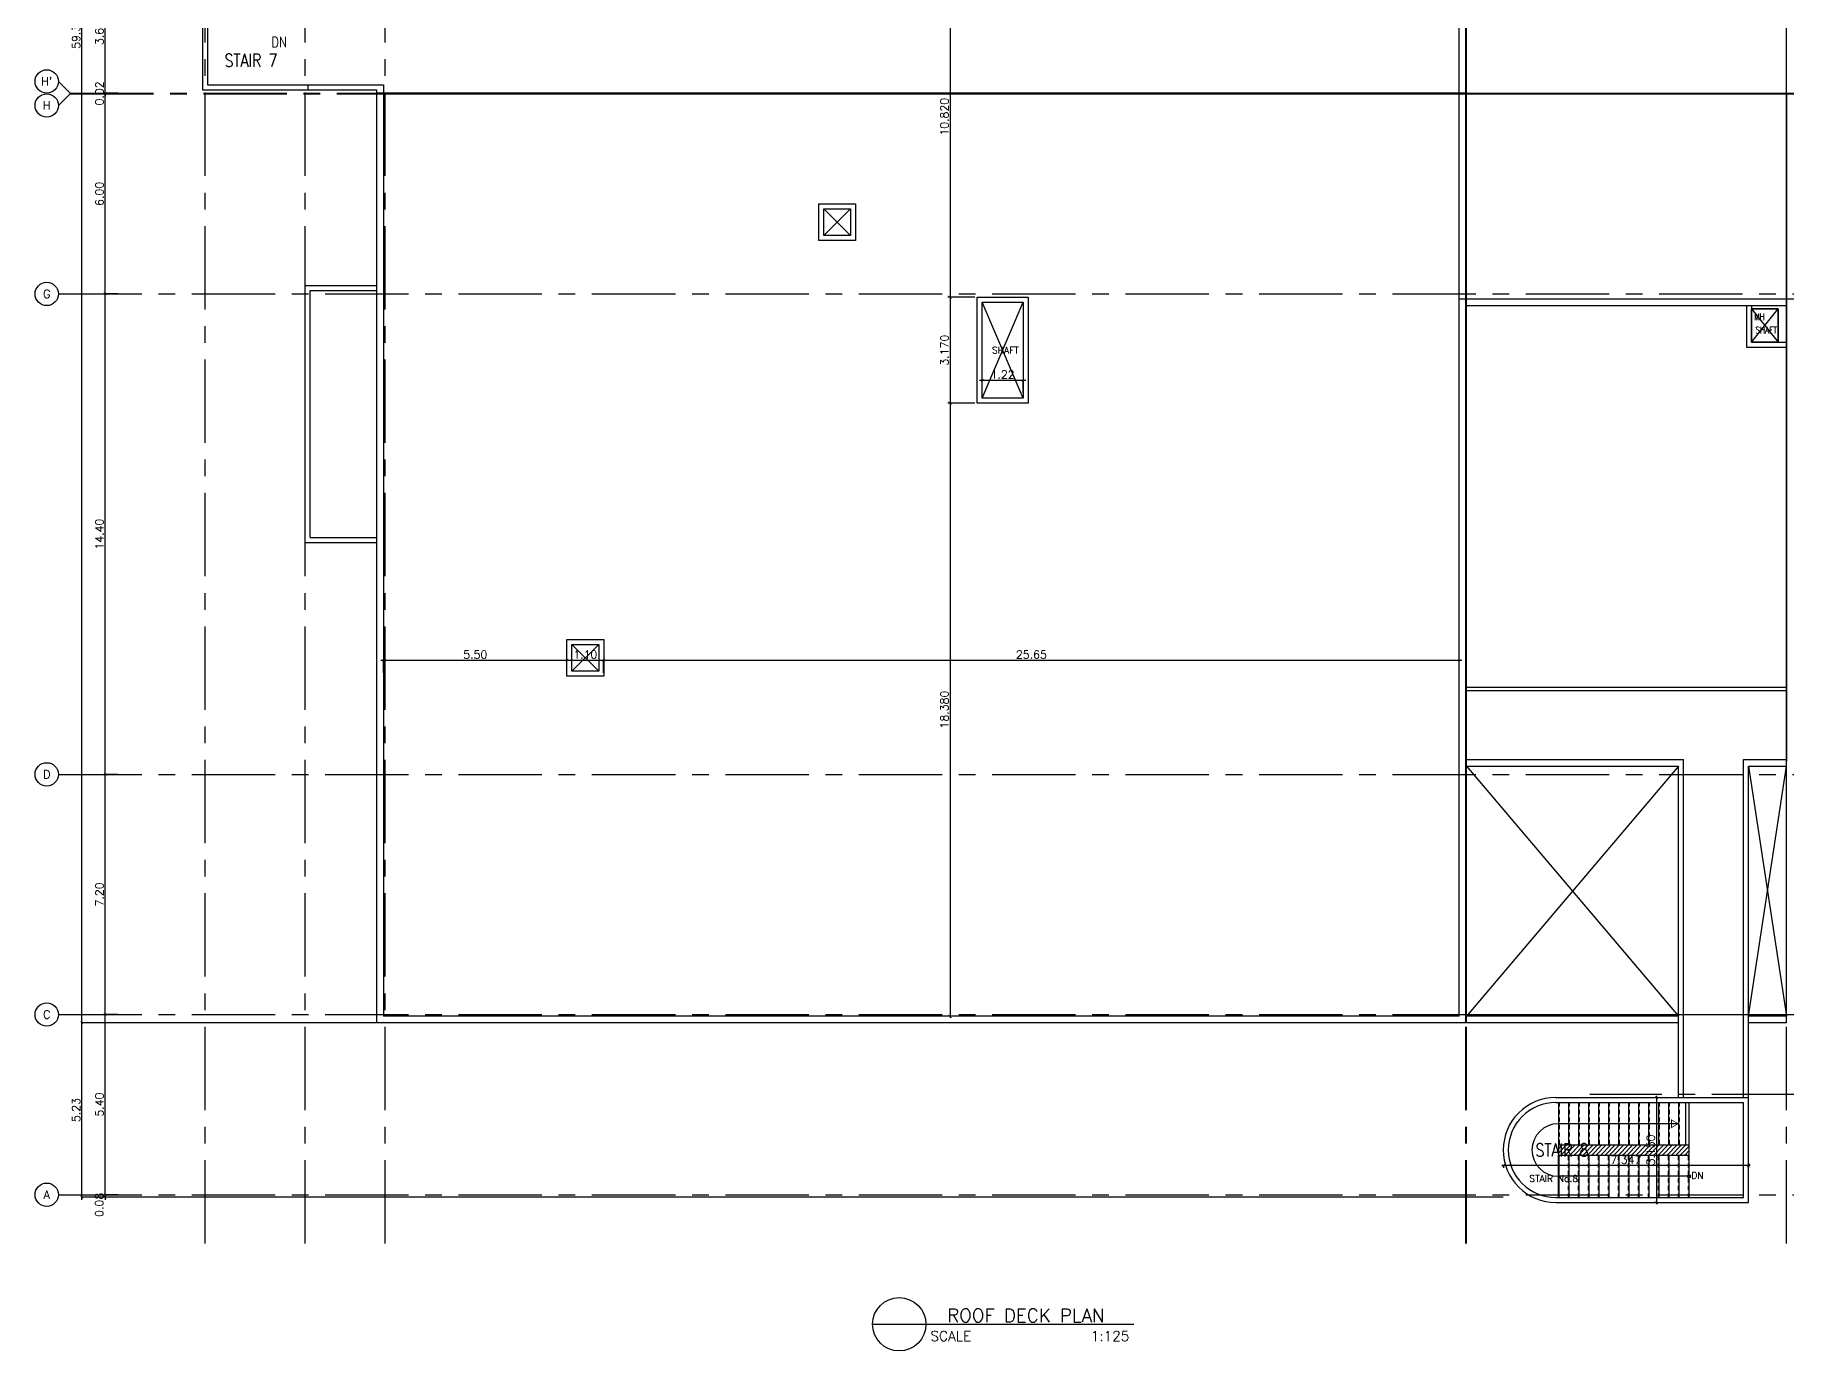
# Model space of a CAD drawing. Extents: x 88808 to 89103, y 39918 to 40001.
# Drawn here: x 88965.7 to 89018.2, y 39918.4 to 39957.8 of the extents above; entities that cross this region are included whole.
import ezdxf
from ezdxf.enums import TextEntityAlignment as Align

# ---------------------------------------------------------------- set-up
doc = ezdxf.new("R2010")
doc.units = 0
doc.header["$MEASUREMENT"] = 0
doc.header["$PDMODE"] = 34
doc.linetypes.add('CENTERX2', pattern=[4, 2.5, -0.5, 0.5, -0.5])
doc.linetypes.add('HIDDEN2', pattern=[0.1875, 0.125, -0.0625])
doc.layers.get('0').update_dxf_attribs({"linetype": 'CONTINUOUS'})
doc.layers.get('DEFPOINTS').update_dxf_attribs({"linetype": 'CONTINUOUS'})
for name, color, linetype in [('AX', 6, 'CONTINUOUS'), ('AX-CR', 2, 'CONTINUOUS'), ('AX-DIM', 4, 'CONTINUOUS'), ('AX-TXT', 2, 'CONTINUOUS'), ('AXES', 11, 'CENTERX2'), ('DOOR', 7, 'CONTINUOUS'), ('EJ', 9, 'CONTINUOUS'), ('ele', 7, 'CONTINUOUS'), ('Hatch', 11, 'CONTINUOUS'), ('PROJ-L', 3, 'CONTINUOUS'), ('RM-NAME', 5, 'CONTINUOUS'), ('ROOF', 2, 'CONTINUOUS'), ('SHAFT', 4, 'CONTINUOUS'), ('SHAFTS', 3, 'CONTINUOUS'), ('STR', 5, 'CONTINUOUS'), ('TEXT', 6, 'CONTINUOUS'), ('TITLETEXT', 7, 'CONTINUOUS'), ('TXT', 2, 'CONTINUOUS'), ('WALL', 2, 'CONTINUOUS')]:
    doc.layers.add(name, color=color, linetype=linetype)
doc.styles.add('ROMANS', font='ROMANS.shx')
doc.dimstyles.new('DIM-OUT', dxfattribs={"dimscale": 0, "dimtxt": 0.24, "dimasz": 0.08, "dimexe": 0.02, "dimexo": 0.02, "dimgap": 0.05, "dimtad": 1, "dimzin": 0, "dimdsep": 46, "dimtxsty": 'ROMANS', "dimblk1": 'ARCHTICK', "dimblk2": 'ARCHTICK', "dimsah": 1, "dimcen": 0.01, "dimdle": 0.08, "dimclrd": 4, "dimclre": 4, "dimclrt": 2, "dimadec": 0, "dimazin": 0, "dimtp": 2, "dimtm": 2, "dimtfac": 0.114286, "dimtix": 1, "dimtmove": 2, "dimatfit": 3, "dimldrblk": 'ARCHTICK', "dimfxl": 0, "dimtolj": 1, "dimtzin": 0, "dimarcsym": 0})
doc.dimstyles.new('STANDARD in', dxfattribs={"dimtxt": 0.24, "dimasz": 0.1, "dimexe": 0.07, "dimexo": 0.07, "dimgap": 0.05, "dimtad": 1, "dimdec": 3, "dimzin": 0, "dimdsep": 46, "dimtxsty": 'ROMANS', "dimblk": 'ARCHTICK', "dimcen": 0.05, "dimdle": 0.05, "dimclrd": 4, "dimclre": 4, "dimclrt": 2, "dimadec": 0, "dimazin": 0, "dimtfac": 1, "dimtdec": 3, "dimtmove": 2, "dimatfit": 3, "dimfxl": 0, "dimtolj": 1, "dimtzin": 0, "dimarcsym": 0})

# ---------------------------------------------------------------- blocks, each defined once
blk = doc.blocks.new('_ARCHTICK')
at = {"color": 0, "linetype": 'ByBlock', "const_width": 0.15}
blk.add_lwpolyline([(-0.5, -0.5), (0.5, 0.5)], dxfattribs=at)
blk = doc.blocks.new('*D301')
at = {"layer": 'DEFPOINTS', "color": 0, "linetype": 'Continuous'}
for p in [(89013.844, 39925.995), (89013.727, 39922.845), (89014.286, 39922.845)]:
    blk.add_point(p, dxfattribs=at)
at = {"layer": 'ele', "color": 4, "linetype": 'Continuous', "lineweight": -2}
for p, q in [((89013.914, 39925.995), (89014.356, 39925.995)), ((89014.286, 39926.045), (89014.286, 39922.795)), ((89013.797, 39922.845), (89014.356, 39922.845))]:
    blk.add_line(p, q, dxfattribs=at)
at = {"layer": 'ele', "color": 4, "linetype": 'Continuous', "lineweight": -2, "xscale": 0.1, "yscale": 0.1, "zscale": 0.1}
for p, rotation in [((89014.286, 39925.995), 90), ((89014.286, 39922.845), 270)]:
    blk.add_blockref('_ARCHTICK', p, dxfattribs=dict(at, rotation=rotation))
at = {"layer": 'ele', "color": 2, "linetype": 'Continuous', "insert": (89014.116, 39924.42), "char_height": 0.24, "attachment_point": 5, "rotation": 90, "style": 'ROMANS'}
blk.add_mtext('\\A1;3.150', dxfattribs=at)
blk = doc.blocks.new('*D302')
at = {"layer": 'DEFPOINTS', "color": 0, "linetype": 'Continuous'}
for p in [(89009.699, 39924.032), (89009.699, 39923.957), (89017.046, 39924.091)]:
    blk.add_point(p, dxfattribs=at)
at = {"layer": 'ele', "color": 4, "linetype": 'Continuous', "lineweight": -2}
for p, q in [((89017.096, 39923.957), (89009.649, 39923.957)), ((89009.699, 39923.962), (89009.699, 39923.887)), ((89017.046, 39924.021), (89017.046, 39923.887))]:
    blk.add_line(p, q, dxfattribs=at)
at = {"layer": 'ele', "color": 4, "linetype": 'Continuous', "lineweight": -2, "xscale": 0.1, "yscale": 0.1, "zscale": 0.1, "rotation": 180}
blk.add_blockref('_ARCHTICK', (89009.699, 39923.957), dxfattribs=at)
at = {"layer": 'ele', "color": 4, "linetype": 'Continuous', "lineweight": -2, "xscale": 0.1, "yscale": 0.1, "zscale": 0.1}
blk.add_blockref('_ARCHTICK', (89017.046, 39923.957), dxfattribs=at)
at = {"layer": 'ele', "color": 2, "linetype": 'Continuous', "insert": (89013.373, 39924.127), "char_height": 0.24, "attachment_point": 5, "style": 'ROMANS'}
blk.add_mtext('\\A1;7.347', dxfattribs=at)
blk = doc.blocks.new('*D329')
at = {"layer": 'AX-DIM', "color": 4, "lineweight": -2}
for p, q in [((88982.641, 39939.101), (89008.451, 39939.101)), ((88982.721, 39938.721), (88982.721, 39939.121)), ((89008.371, 39938.721), (89008.371, 39939.121))]:
    blk.add_line(p, q, dxfattribs=at)
at = {"layer": 'DEFPOINTS', "color": 0}
for p in [(89008.371, 39939.101), (88982.721, 39938.701), (89008.371, 39938.701)]:
    blk.add_point(p, dxfattribs=at)
at = {"layer": 'AX-DIM', "color": 4, "lineweight": -2, "xscale": 0.08, "yscale": 0.08, "zscale": 0.08, "rotation": 180}
blk.add_blockref('_ARCHTICK', (88982.721, 39939.101), dxfattribs=at)
at = {"layer": 'AX-DIM', "color": 4, "lineweight": -2, "xscale": 0.08, "yscale": 0.08, "zscale": 0.08}
blk.add_blockref('_ARCHTICK', (89008.371, 39939.101), dxfattribs=at)
at = {"layer": 'AX-DIM', "color": 2, "insert": (88995.546, 39939.271), "char_height": 0.24, "attachment_point": 5, "style": 'ROMANS'}
blk.add_mtext('\\A1;25.65', dxfattribs=at)
blk = doc.blocks.new('*D330')
at = {"layer": 'AX-DIM', "color": 4, "lineweight": -2}
for p, q in [((88981.541, 39939.101), (88982.801, 39939.101)), ((88981.621, 39938.721), (88981.621, 39939.121)), ((88982.721, 39938.721), (88982.721, 39939.121))]:
    blk.add_line(p, q, dxfattribs=at)
at = {"layer": 'DEFPOINTS', "color": 0}
for p in [(88982.721, 39939.101), (88981.621, 39938.701), (88982.721, 39938.701)]:
    blk.add_point(p, dxfattribs=at)
at = {"layer": 'AX-DIM', "color": 4, "lineweight": -2, "xscale": 0.08, "yscale": 0.08, "zscale": 0.08, "rotation": 180}
blk.add_blockref('_ARCHTICK', (88981.621, 39939.101), dxfattribs=at)
at = {"layer": 'AX-DIM', "color": 4, "lineweight": -2, "xscale": 0.08, "yscale": 0.08, "zscale": 0.08}
blk.add_blockref('_ARCHTICK', (88982.721, 39939.101), dxfattribs=at)
at = {"layer": 'AX-DIM', "color": 2, "insert": (88982.171, 39939.271), "char_height": 0.24, "attachment_point": 5, "style": 'ROMANS'}
blk.add_mtext('\\A1;1.10', dxfattribs=at)
blk = doc.blocks.new('*D331')
at = {"layer": 'AX-DIM', "color": 4, "lineweight": -2}
for p, q in [((88976.041, 39939.101), (88981.701, 39939.101)), ((88976.121, 39938.721), (88976.121, 39939.121)), ((88981.621, 39938.721), (88981.621, 39939.121))]:
    blk.add_line(p, q, dxfattribs=at)
at = {"layer": 'DEFPOINTS', "color": 0}
for p in [(88981.621, 39939.101), (88976.121, 39938.701), (88981.621, 39938.701)]:
    blk.add_point(p, dxfattribs=at)
at = {"layer": 'AX-DIM', "color": 4, "lineweight": -2, "xscale": 0.08, "yscale": 0.08, "zscale": 0.08, "rotation": 180}
blk.add_blockref('_ARCHTICK', (88976.121, 39939.101), dxfattribs=at)
at = {"layer": 'AX-DIM', "color": 4, "lineweight": -2, "xscale": 0.08, "yscale": 0.08, "zscale": 0.08}
blk.add_blockref('_ARCHTICK', (88981.621, 39939.101), dxfattribs=at)
at = {"layer": 'AX-DIM', "color": 2, "insert": (88978.871, 39939.271), "char_height": 0.24, "attachment_point": 5, "style": 'ROMANS'}
blk.add_mtext('\\A1;5.50', dxfattribs=at)
blk = doc.blocks.new('*D332')
at = {"layer": 'AX-DIM', "color": 4, "lineweight": -2}
for p, q in [((88993.992, 39947.494), (88995.376, 39947.494)), ((88994.072, 39947.114), (88994.072, 39947.514)), ((88995.296, 39947.114), (88995.296, 39947.514))]:
    blk.add_line(p, q, dxfattribs=at)
at = {"layer": 'DEFPOINTS', "color": 0}
for p in [(88995.296, 39947.494), (88994.072, 39947.094), (88995.296, 39947.094)]:
    blk.add_point(p, dxfattribs=at)
at = {"layer": 'AX-DIM', "color": 4, "lineweight": -2, "xscale": 0.08, "yscale": 0.08, "zscale": 0.08, "rotation": 180}
blk.add_blockref('_ARCHTICK', (88994.072, 39947.494), dxfattribs=at)
at = {"layer": 'AX-DIM', "color": 4, "lineweight": -2, "xscale": 0.08, "yscale": 0.08, "zscale": 0.08}
blk.add_blockref('_ARCHTICK', (88995.296, 39947.494), dxfattribs=at)
at = {"layer": 'AX-DIM', "color": 2, "insert": (88994.684, 39947.664), "char_height": 0.24, "attachment_point": 5, "style": 'ROMANS'}
blk.add_mtext('\\A1;1.22', dxfattribs=at)
blk = doc.blocks.new('*D335')
at = {"layer": 'AX-DIM', "color": 4, "linetype": 'Continuous', "lineweight": -2}
for p, q in [((88993.852, 39946.81), (88993.041, 39946.81)), ((88993.111, 39946.86), (88993.111, 39928.38)), ((88993.852, 39928.43), (88993.041, 39928.43))]:
    blk.add_line(p, q, dxfattribs=at)
at = {"layer": 'DEFPOINTS', "color": 0, "linetype": 'Continuous'}
for p in [(88993.922, 39946.81), (88993.111, 39928.43), (88993.922, 39928.43)]:
    blk.add_point(p, dxfattribs=at)
at = {"layer": 'AX-DIM', "color": 4, "linetype": 'Continuous', "lineweight": -2, "xscale": 0.1, "yscale": 0.1, "zscale": 0.1}
for p, rotation in [((88993.111, 39946.81), 90), ((88993.111, 39928.43), 270)]:
    blk.add_blockref('_ARCHTICK', p, dxfattribs=dict(at, rotation=rotation))
at = {"layer": 'AX-DIM', "color": 2, "linetype": 'Continuous', "insert": (88992.941, 39937.62), "char_height": 0.24, "attachment_point": 5, "rotation": 90, "style": 'ROMANS'}
blk.add_mtext('\\A1;18.380', dxfattribs=at)
blk = doc.blocks.new('*D336')
at = {"layer": 'AX-DIM', "color": 4, "linetype": 'Continuous', "lineweight": -2}
for p, q in [((88993.852, 39949.98), (88993.041, 39949.98)), ((88993.111, 39950.03), (88993.111, 39946.76)), ((88993.852, 39946.81), (88993.041, 39946.81))]:
    blk.add_line(p, q, dxfattribs=at)
at = {"layer": 'DEFPOINTS', "color": 0, "linetype": 'Continuous'}
for p in [(88993.922, 39949.98), (88993.111, 39946.81), (88993.922, 39946.81)]:
    blk.add_point(p, dxfattribs=at)
at = {"layer": 'AX-DIM', "color": 4, "linetype": 'Continuous', "lineweight": -2, "xscale": 0.1, "yscale": 0.1, "zscale": 0.1}
for p, rotation in [((88993.111, 39949.98), 90), ((88993.111, 39946.81), 270)]:
    blk.add_blockref('_ARCHTICK', p, dxfattribs=dict(at, rotation=rotation))
at = {"layer": 'AX-DIM', "color": 2, "linetype": 'Continuous', "insert": (88992.941, 39948.395), "char_height": 0.24, "attachment_point": 5, "rotation": 90, "style": 'ROMANS'}
blk.add_mtext('\\A1;3.170', dxfattribs=at)
blk = doc.blocks.new('*D337')
at = {"layer": 'AX-DIM', "color": 4, "linetype": 'Continuous', "lineweight": -2}
for p, q in [((88994.026, 39960.8), (88993.038, 39960.8)), ((88993.108, 39960.85), (88993.108, 39949.93)), ((88993.852, 39949.98), (88993.038, 39949.98))]:
    blk.add_line(p, q, dxfattribs=at)
at = {"layer": 'DEFPOINTS', "color": 0, "linetype": 'Continuous'}
for p in [(88994.096, 39960.8), (88993.108, 39949.98), (88993.922, 39949.98)]:
    blk.add_point(p, dxfattribs=at)
at = {"layer": 'AX-DIM', "color": 4, "linetype": 'Continuous', "lineweight": -2, "xscale": 0.1, "yscale": 0.1, "zscale": 0.1}
for p, rotation in [((88993.108, 39960.8), 90), ((88993.108, 39949.98), 270)]:
    blk.add_blockref('_ARCHTICK', p, dxfattribs=dict(at, rotation=rotation))
at = {"layer": 'AX-DIM', "color": 2, "linetype": 'Continuous', "insert": (88992.938, 39955.39), "char_height": 0.24, "attachment_point": 5, "rotation": 90, "style": 'ROMANS'}
blk.add_mtext('\\A1;10.820', dxfattribs=at)
blk = doc.blocks.new('*D370')
at = {"layer": 'AX-DIM', "color": 4, "lineweight": -2}
for p, q in [((88968.151, 39956.1), (88967.751, 39956.1)), ((88968.151, 39956.08), (88967.751, 39956.08)), ((88967.771, 39956.1), (88967.771, 39956.18)), ((88967.771, 39956.08), (88967.771, 39956.1)), ((88967.771, 39956.08), (88967.771, 39956))]:
    blk.add_line(p, q, dxfattribs=at)
at = {"layer": 'DEFPOINTS', "color": 0}
for p in [(88967.771, 39956.1), (88968.171, 39956.1), (88968.171, 39956.08)]:
    blk.add_point(p, dxfattribs=at)
at = {"layer": 'AX-DIM', "color": 4, "lineweight": -2, "xscale": 0.08, "yscale": 0.08, "zscale": 0.08}
for p, rotation in [((88967.771, 39956.1), 270), ((88967.771, 39956.08), 90)]:
    blk.add_blockref('_ARCHTICK', p, dxfattribs=dict(at, rotation=rotation))
at = {"layer": 'AX-DIM', "color": 2, "insert": (88967.601, 39956.09), "char_height": 0.24, "attachment_point": 5, "rotation": 90, "style": 'ROMANS'}
blk.add_mtext('\\A1;0.02', dxfattribs=at)
blk = doc.blocks.new('*D371')
at = {"layer": 'AX-DIM', "color": 4, "lineweight": -2}
for p, q in [((88968.151, 39956.08), (88967.751, 39956.08)), ((88967.771, 39950), (88967.771, 39956.16)), ((88968.151, 39950.08), (88967.751, 39950.08))]:
    blk.add_line(p, q, dxfattribs=at)
at = {"layer": 'DEFPOINTS', "color": 0}
for p in [(88967.771, 39956.08), (88968.171, 39956.08), (88968.171, 39950.08)]:
    blk.add_point(p, dxfattribs=at)
at = {"layer": 'AX-DIM', "color": 4, "lineweight": -2, "xscale": 0.08, "yscale": 0.08, "zscale": 0.08}
for p, rotation in [((88967.771, 39956.08), 90), ((88967.771, 39950.08), 270)]:
    blk.add_blockref('_ARCHTICK', p, dxfattribs=dict(at, rotation=rotation))
at = {"layer": 'AX-DIM', "color": 2, "insert": (88967.601, 39953.08), "char_height": 0.24, "attachment_point": 5, "rotation": 90, "style": 'ROMANS'}
blk.add_mtext('\\A1;6.00', dxfattribs=at)
blk = doc.blocks.new('*D372')
at = {"layer": 'AX-DIM', "color": 4, "lineweight": -2}
for p, q in [((88967.771, 39935.6), (88967.771, 39950.16)), ((88968.151, 39950.08), (88967.751, 39950.08)), ((88968.151, 39935.68), (88967.751, 39935.68))]:
    blk.add_line(p, q, dxfattribs=at)
at = {"layer": 'DEFPOINTS', "color": 0}
for p in [(88967.771, 39950.08), (88968.171, 39950.08), (88968.171, 39935.68)]:
    blk.add_point(p, dxfattribs=at)
at = {"layer": 'AX-DIM', "color": 4, "lineweight": -2, "xscale": 0.08, "yscale": 0.08, "zscale": 0.08}
for p, rotation in [((88967.771, 39950.08), 90), ((88967.771, 39935.68), 270)]:
    blk.add_blockref('_ARCHTICK', p, dxfattribs=dict(at, rotation=rotation))
at = {"layer": 'AX-DIM', "color": 2, "insert": (88967.601, 39942.88), "char_height": 0.24, "attachment_point": 5, "rotation": 90, "style": 'ROMANS'}
blk.add_mtext('\\A1;14.40', dxfattribs=at)
blk = doc.blocks.new('AXL')
at = {"layer": 'AX-CR'}
blk.add_circle((-350, 0), 350, dxfattribs=at)
at = {"layer": 'AX-TXT', "style": 'ROMANS'}
blk.add_attdef('AX', text='', height=250, dxfattribs=at).set_placement((-350, 0), align=Align.MIDDLE)
blk = doc.blocks.new('*D373')
at = {"layer": 'AX-DIM', "color": 4, "lineweight": -2}
for p, q in [((88968.151, 39923.08), (88967.751, 39923.08)), ((88968.151, 39923.005), (88967.751, 39923.005)), ((88967.771, 39923.08), (88967.771, 39923.16)), ((88967.771, 39923.005), (88967.771, 39923.08)), ((88967.771, 39923.005), (88967.771, 39922.925))]:
    blk.add_line(p, q, dxfattribs=at)
at = {"layer": 'DEFPOINTS', "color": 0}
for p in [(88967.771, 39923.08), (88968.171, 39923.08), (88968.171, 39923.005)]:
    blk.add_point(p, dxfattribs=at)
at = {"layer": 'AX-DIM', "color": 4, "lineweight": -2, "xscale": 0.08, "yscale": 0.08, "zscale": 0.08}
for p, rotation in [((88967.771, 39923.08), 270), ((88967.771, 39923.005), 90)]:
    blk.add_blockref('_ARCHTICK', p, dxfattribs=dict(at, rotation=rotation))
at = {"layer": 'AX-DIM', "color": 2, "insert": (88967.596, 39922.776), "char_height": 0.24, "attachment_point": 5, "rotation": 90, "style": 'ROMANS'}
blk.add_mtext('\\A1;0.08', dxfattribs=at)
blk = doc.blocks.new('*D374')
at = {"layer": 'AX-DIM', "color": 4, "lineweight": -2}
for p, q in [((88968.151, 39928.48), (88967.751, 39928.48)), ((88967.771, 39923), (88967.771, 39928.56)), ((88968.151, 39923.08), (88967.751, 39923.08))]:
    blk.add_line(p, q, dxfattribs=at)
at = {"layer": 'DEFPOINTS', "color": 0}
for p in [(88967.771, 39928.48), (88968.171, 39928.48), (88968.171, 39923.08)]:
    blk.add_point(p, dxfattribs=at)
at = {"layer": 'AX-DIM', "color": 4, "lineweight": -2, "xscale": 0.08, "yscale": 0.08, "zscale": 0.08}
for p, rotation in [((88967.771, 39928.48), 90), ((88967.771, 39923.08), 270)]:
    blk.add_blockref('_ARCHTICK', p, dxfattribs=dict(at, rotation=rotation))
at = {"layer": 'AX-DIM', "color": 2, "insert": (88967.601, 39925.78), "char_height": 0.24, "attachment_point": 5, "rotation": 90, "style": 'ROMANS'}
blk.add_mtext('\\A1;5.40', dxfattribs=at)
blk = doc.blocks.new('*D375')
at = {"layer": 'AX-DIM', "color": 4, "lineweight": -2}
for p, q in [((88968.151, 39935.68), (88967.751, 39935.68)), ((88967.771, 39928.4), (88967.771, 39935.76)), ((88968.151, 39928.48), (88967.751, 39928.48))]:
    blk.add_line(p, q, dxfattribs=at)
at = {"layer": 'DEFPOINTS', "color": 0}
for p in [(88967.771, 39935.68), (88968.171, 39935.68), (88968.171, 39928.48)]:
    blk.add_point(p, dxfattribs=at)
at = {"layer": 'AX-DIM', "color": 4, "lineweight": -2, "xscale": 0.08, "yscale": 0.08, "zscale": 0.08}
for p, rotation in [((88967.771, 39935.68), 90), ((88967.771, 39928.48), 270)]:
    blk.add_blockref('_ARCHTICK', p, dxfattribs=dict(at, rotation=rotation))
at = {"layer": 'AX-DIM', "color": 2, "insert": (88967.601, 39932.08), "char_height": 0.24, "attachment_point": 5, "rotation": 90, "style": 'ROMANS'}
blk.add_mtext('\\A1;7.20', dxfattribs=at)
blk = doc.blocks.new('*D376')
at = {"layer": 'AX-DIM', "color": 4, "lineweight": -2}
for p, q in [((88967.751, 39928.23), (88967.051, 39928.23)), ((88967.071, 39922.925), (88967.071, 39928.31)), ((89009.696, 39923.005), (88967.051, 39923.005))]:
    blk.add_line(p, q, dxfattribs=at)
at = {"layer": 'DEFPOINTS', "color": 0}
for p in [(88967.071, 39928.23), (88967.771, 39928.23), (89009.716, 39923.005)]:
    blk.add_point(p, dxfattribs=at)
at = {"layer": 'AX-DIM', "color": 4, "lineweight": -2, "xscale": 0.08, "yscale": 0.08, "zscale": 0.08}
for p, rotation in [((88967.071, 39928.23), 90), ((88967.071, 39923.005), 270)]:
    blk.add_blockref('_ARCHTICK', p, dxfattribs=dict(at, rotation=rotation))
at = {"layer": 'AX-DIM', "color": 2, "insert": (88966.901, 39925.617), "char_height": 0.24, "attachment_point": 5, "rotation": 90, "style": 'ROMANS'}
blk.add_mtext('\\A1;5.23', dxfattribs=at)
blk = doc.blocks.new('*D377')
at = {"layer": 'AX-DIM', "color": 4, "lineweight": -2}
for p, q in [((88975.901, 39987.55), (88967.051, 39987.55)), ((88967.071, 39928.15), (88967.071, 39987.63)), ((88975.901, 39928.23), (88967.051, 39928.23))]:
    blk.add_line(p, q, dxfattribs=at)
at = {"layer": 'DEFPOINTS', "color": 0}
for p in [(88967.071, 39987.55), (88975.921, 39987.55), (88975.921, 39928.23)]:
    blk.add_point(p, dxfattribs=at)
at = {"layer": 'AX-DIM', "color": 4, "lineweight": -2, "xscale": 0.08, "yscale": 0.08, "zscale": 0.08}
for p, rotation in [((88967.071, 39987.55), 90), ((88967.071, 39928.23), 270)]:
    blk.add_blockref('_ARCHTICK', p, dxfattribs=dict(at, rotation=rotation))
at = {"layer": 'AX-DIM', "color": 2, "insert": (88966.901, 39957.89), "char_height": 0.24, "attachment_point": 5, "rotation": 90, "style": 'ROMANS'}
blk.add_mtext('\\A1;59.32', dxfattribs=at)
blk = doc.blocks.new('*D378')
at = {"layer": 'AX-DIM', "color": 4, "lineweight": -2}
for p, q in [((88968.151, 39959.7), (88967.751, 39959.7)), ((88967.771, 39956.02), (88967.771, 39959.78)), ((88968.151, 39956.1), (88967.751, 39956.1))]:
    blk.add_line(p, q, dxfattribs=at)
at = {"layer": 'DEFPOINTS', "color": 0}
for p in [(88967.771, 39959.7), (88968.171, 39959.7), (88968.171, 39956.1)]:
    blk.add_point(p, dxfattribs=at)
at = {"layer": 'AX-DIM', "color": 4, "lineweight": -2, "xscale": 0.08, "yscale": 0.08, "zscale": 0.08}
for p, rotation in [((88967.771, 39959.7), 90), ((88967.771, 39956.1), 270)]:
    blk.add_blockref('_ARCHTICK', p, dxfattribs=dict(at, rotation=rotation))
at = {"layer": 'AX-DIM', "color": 2, "insert": (88967.601, 39957.9), "char_height": 0.24, "attachment_point": 5, "rotation": 90, "style": 'ROMANS'}
blk.add_mtext('\\A1;3.60', dxfattribs=at)

msp = doc.modelspace()

# ---------------------------------------------------------------- hatches: boundary and pattern name
at = {"layer": 'Hatch', "linetype": 'Continuous'}
h = msp.add_hatch(dxfattribs=at)
h.set_pattern_fill('ANSI31', color=256, scale=0.75, style=0)
h.set_pattern_definition([(45, (157.44106, 5e-06), (-0.06629126074, 0.06629126074), [])])
h.paths.add_polyline_path([(89013.3913, 39924.5696), (89011.3461, 39924.5696), (89011.3461, 39924.2696), (89013.3913, 39924.2696)])
h.paths.add_polyline_path([(89015.2661, 39924.5696), (89013.3913, 39924.5696), (89013.3913, 39924.2696), (89015.2661, 39924.2696)])
h.paths.add_polyline_path([(89013.9864, 39924.1581), (89013.9864, 39924.681), (89014.2864, 39924.681), (89014.2864, 39924.1581)], flags=9)

# ---------------------------------------------------------------- linework, layer by layer
at = {"layer": 'AXES'}
for p, q in [((88970.7713, 39921.6153), (88970.7713, 40000.4279)), ((88973.7713, 39921.6153), (88973.7713, 40000.4279)), ((88976.1713, 39921.6153), (88976.1713, 40000.4279)), ((89008.5713, 39921.6153), (89008.5713, 40000.0779)), ((89008.5913, 39921.6153), (89008.5913, 40000.0779)), ((89018.1913, 39921.6153), (89018.1913, 40000.0779)), ((88966.7213, 39956.0996), (88966.3713, 39956.4496)), ((88966.7213, 39956.0796), (88966.3713, 39955.7296)), ((88966.7213, 39956.0996), (89034.4113, 39956.0996)), ((88966.7213, 39956.0796), (89034.4113, 39956.0796)), ((88966.3713, 39950.0796), (89034.4113, 39950.0796)), ((88966.3713, 39935.6796), (89034.4113, 39935.6796)), ((88966.3713, 39928.4796), (89034.4113, 39928.4796)), ((89008.4113, 39928.4796), (89076.4513, 39928.4796)), ((89102.4513, 39926.0796), (89012.2886, 39926.0796)), ((88966.3713, 39923.0796), (89034.4113, 39923.0796))]:
    msp.add_line(p, q, dxfattribs=at)
at = {"layer": 'DOOR', "color": 0, "linetype": 'Continuous'}
for p, q in [((89008.3713, 39949.9296), (89018.4113, 39949.9296)), ((89008.5913, 39949.7296), (89018.1913, 39949.7296))]:
    msp.add_line(p, q, dxfattribs=at)
at = {"layer": 'EJ'}
for p, q in [((89008.5713, 39928.2296), (89008.5713, 39987.5496)), ((89008.5913, 39928.2296), (89008.5913, 39987.5496)), ((89018.1913, 39928.2296), (89018.1913, 39987.5496)), ((88975.9213, 39956.0996), (89092.7771, 39956.0996)), ((88975.9213, 39956.0796), (89092.7771, 39956.0796)), ((89018.1913, 39936.0796), (89018.1913, 39938.1796))]:
    msp.add_line(p, q, dxfattribs=at)
at = {"layer": 'EJ', "color": 8}
msp.add_line((89018.1913, 39956.0796), (89018.1913, 39949.9296), dxfattribs=at)
at = {"layer": 'PROJ-L'}
for p, q in [((88973.7713, 39950.3296), (88975.9213, 39950.3296)), ((88973.7713, 39942.6308), (88973.7713, 39950.3296)), ((88973.9213, 39950.1796), (88975.9213, 39950.1796)), ((88973.9213, 39942.7808), (88973.9213, 39950.1796)), ((88973.9213, 39942.7808), (88975.9213, 39942.7808)), ((88973.7713, 39942.6308), (88975.9213, 39942.6308))]:
    msp.add_line(p, q, dxfattribs=at)
at = {"layer": 'ROOF'}
for p, q in [((89008.5713, 39987.5496), (89008.5713, 39928.2296)), ((89008.3713, 39928.4296), (89008.3713, 39987.3496)), ((88973.8463, 39956.3496), (88976.1213, 39956.3496)), ((88973.8463, 39956.1996), (88975.9213, 39956.1996)), ((89008.5713, 39956.0996), (88975.9213, 39956.0996)), ((89008.5713, 39956.0796), (88975.9213, 39956.0796)), ((89018.1913, 39949.9296), (89018.1913, 39936.0796)), ((89018.1913, 39938.2796), (89008.5913, 39938.2796)), ((89018.1913, 39938.1796), (89008.5913, 39938.1796)), ((89008.5913, 39936.1296), (89015.0963, 39936.1296)), ((89015.0963, 39925.9946), (89015.0963, 39936.1296)), ((89016.8963, 39936.1296), (89018.1913, 39936.1296)), ((89016.8963, 39925.9946), (89016.8963, 39936.1296)), ((89018.1913, 39928.4296), (89018.1913, 39936.1296)), ((89008.5913, 39935.9296), (89014.9463, 39935.9296)), ((89014.9463, 39925.9946), (89014.9463, 39935.9296)), ((89017.0463, 39935.9296), (89018.1913, 39935.9296)), ((89017.0463, 39925.9946), (89017.0463, 39935.9296)), ((89015.1661, 39924.5696), (89015.1661, 39925.8446)), ((89015.2661, 39924.2696), (89015.2661, 39925.8446)), ((89011.3461, 39924.5696), (89011.3461, 39924.2696)), ((89011.3461, 39924.5696), (89015.2661, 39924.5696)), ((89011.3461, 39924.2696), (89015.2661, 39924.2696))]:
    msp.add_line(p, q, dxfattribs=at)
at = {"layer": 'ROOF', "color": 0, "linetype": 'Continuous'}
for p, q in [((88975.9213, 39928.2296), (88975.9213, 39956.1996)), ((88976.1213, 39956.3496), (88976.1213, 39950.3296)), ((88976.1213, 39950.3296), (88976.1213, 39928.4296)), ((89008.5713, 39928.2296), (88975.9213, 39928.2296)), ((89008.3713, 39928.4296), (88976.1213, 39928.4296)), ((89014.9463, 39928.4296), (89008.5913, 39928.4296)), ((89014.9463, 39928.2296), (89008.5913, 39928.2296)), ((89018.1913, 39928.4296), (89017.0463, 39928.4296)), ((89018.1913, 39928.2296), (89017.0463, 39928.2296)), ((89011.2708, 39925.9946), (89017.0463, 39925.9946)), ((89017.0463, 39922.8446), (89017.0463, 39925.9946)), ((89011.2708, 39925.8446), (89016.8963, 39925.8446)), ((89016.8963, 39922.9946), (89016.8963, 39925.8446)), ((89011.2708, 39922.9946), (89016.8963, 39922.9946)), ((89011.2708, 39922.8446), (89017.0463, 39922.8446))]:
    msp.add_line(p, q, dxfattribs=at)
for radius, start, end in [(1.575, 90, 180), (1.425, 89.99998, 180), (1.575, 180, 270.00003), (1.425, 180, 270.00003)]:
    msp.add_arc((89011.2708, 39924.4196), radius, start, end, dxfattribs=at)
at = {"layer": 'SHAFT', "linetype": 'ByBlock'}
for p, q in [((89017.1413, 39949.6296), (89017.9413, 39948.6296)), ((89017.1413, 39948.6296), (89017.9413, 39949.6296))]:
    msp.add_line(p, q, dxfattribs=at)
at = {"layer": 'SHAFT', "linetype": 'Continuous'}
for p, q in [((89014.9463, 39935.9296), (89008.5913, 39928.4296)), ((89008.5913, 39935.9296), (89014.9463, 39928.4296)), ((89017.0463, 39928.4296), (89018.1913, 39935.9296)), ((89017.0463, 39935.9296), (89018.1913, 39928.4296))]:
    msp.add_line(p, q, dxfattribs=at)
at = {"layer": 'SHAFT', "color": 7, "linetype": 'Continuous'}
for points in [[(89016.9913, 39949.7296), (89016.9913, 39948.4796), (89018.1913, 39948.4796)], [(89017.1413, 39949.7296), (89017.1413, 39948.6296), (89018.1913, 39948.6296)]]:
    msp.add_lwpolyline(points, dxfattribs=at)
at = {"layer": 'SHAFT', "linetype": 'ByBlock'}
msp.add_lwpolyline([(89017.1413, 39949.6296), (89017.9413, 39949.6296), (89017.9413, 39948.6296), (89017.1413, 39948.6296)], close=True, dxfattribs=at)
msp.add_lwpolyline([(89017.1413, 39949.6296), (89017.9413, 39949.6296), (89017.9413, 39948.6296), (89017.1413, 39948.6296)], close=True, dxfattribs=at)
at = {"layer": 'SHAFT', "linetype": 'ByBlock', "ltscale": 0.3}
msp.add_lwpolyline([(89017.1413, 39948.6296), (89017.9413, 39948.6296), (89017.9413, 39949.6296), (89017.1413, 39949.6296)], close=True, dxfattribs=at)
at = {"layer": 'SHAFTS', "color": 97, "linetype": 'Continuous'}
for p, q in [((88989.3213, 39952.6296), (88990.1213, 39951.8296)), ((88990.1213, 39952.6296), (88989.3213, 39951.8296)), ((88995.2963, 39946.9596), (88994.0713, 39949.8296)), ((88994.0713, 39946.9596), (88995.2963, 39949.8296)), ((88981.7713, 39939.5696), (88982.5713, 39938.7696)), ((88982.5713, 39939.5696), (88981.7713, 39938.7696))]:
    msp.add_line(p, q, dxfattribs=at)
at = {"layer": 'SHAFTS', "color": 7}
for p, q in [((88993.9223, 39946.8096), (88993.9223, 39949.9796)), ((88993.9223, 39949.9796), (88995.4463, 39949.9796)), ((88994.0723, 39946.9596), (88994.0723, 39949.8296)), ((88994.0723, 39949.8296), (88995.2963, 39949.8296)), ((88995.2963, 39949.8296), (88995.2963, 39946.9596)), ((88995.4463, 39949.9796), (88995.4463, 39946.8096)), ((88995.4463, 39946.8096), (88993.9223, 39946.8096)), ((88995.2963, 39946.9596), (88994.0723, 39946.9596))]:
    msp.add_line(p, q, dxfattribs=at)
at = {"layer": 'SHAFTS', "linetype": 'Continuous'}
for p, q in [((88995.2963, 39946.9596), (88994.0713, 39949.8296)), ((88994.0713, 39946.9596), (88995.2963, 39949.8296))]:
    msp.add_line(p, q, dxfattribs=at)
at = {"layer": 'SHAFTS', "color": 7}
for points in [[(88989.1713, 39952.7796), (88990.2713, 39952.7796), (88990.2713, 39951.6796), (88989.1713, 39951.6796)], [(88989.3213, 39952.6296), (88990.1213, 39952.6296), (88990.1213, 39951.8296), (88989.3213, 39951.8296)], [(88981.6213, 39939.7196), (88982.7213, 39939.7196), (88982.7213, 39938.6196), (88981.6213, 39938.6196)], [(88981.7713, 39939.5696), (88982.5713, 39939.5696), (88982.5713, 39938.7696), (88981.7713, 39938.7696)]]:
    msp.add_lwpolyline(points, close=True, dxfattribs=at)
at = {"layer": 'STR'}
for p, q in [((89011.3461, 39925.8446), (89011.3461, 39924.5696)), ((89011.6461, 39925.8446), (89011.6461, 39924.5696)), ((89011.9461, 39925.8446), (89011.9461, 39924.5696)), ((89012.2461, 39925.8446), (89012.2461, 39924.5696)), ((89012.5461, 39925.8446), (89012.5461, 39924.5696)), ((89012.8461, 39925.8446), (89012.8461, 39924.5696)), ((89013.1461, 39925.8446), (89013.1461, 39924.5696)), ((89013.4461, 39925.8446), (89013.4461, 39924.5696)), ((89013.7461, 39925.8446), (89013.7461, 39924.5696)), ((89014.0461, 39925.8446), (89014.0461, 39924.5696)), ((89014.3461, 39925.8446), (89014.3461, 39924.5696)), ((89014.6461, 39925.8446), (89014.6461, 39924.5696)), ((89014.9461, 39925.8446), (89014.9461, 39924.5696)), ((89014.9661, 39925.2071), (89011.3437, 39925.2071)), ((89011.3461, 39922.9946), (89011.3461, 39924.2696)), ((89011.3661, 39922.9946), (89011.3661, 39924.2696)), ((89011.6661, 39922.9946), (89011.6661, 39924.2696)), ((89011.9661, 39922.9946), (89011.9661, 39924.2696)), ((89012.2661, 39922.9946), (89012.2661, 39924.2696)), ((89012.5661, 39922.9946), (89012.5661, 39924.2696)), ((89012.8661, 39922.9946), (89012.8661, 39924.2696)), ((89013.1661, 39922.9946), (89013.1661, 39924.2696)), ((89013.4661, 39922.9946), (89013.4661, 39924.2696)), ((89013.7661, 39922.9946), (89013.7661, 39924.2696)), ((89014.0661, 39922.9946), (89014.0661, 39924.2696)), ((89014.3661, 39922.9946), (89014.3661, 39924.2696)), ((89014.6661, 39922.9946), (89014.6661, 39924.2696)), ((89014.9661, 39922.9946), (89014.9661, 39924.2696)), ((89015.2661, 39922.9946), (89015.2661, 39924.2696)), ((89015.3133, 39923.6321), (89011.3437, 39923.6321))]:
    msp.add_line(p, q, dxfattribs=at)
at = {"layer": 'STR', "linetype": 'HIDDEN2'}
for p, q in [((89011.3661, 39925.8446), (89011.3661, 39924.5696)), ((89011.6661, 39925.8446), (89011.6661, 39924.5696)), ((89011.9661, 39925.8446), (89011.9661, 39924.5696)), ((89012.2661, 39925.8446), (89012.2661, 39924.5696)), ((89012.5661, 39925.8446), (89012.5661, 39924.5696)), ((89012.8661, 39925.8446), (89012.8661, 39924.5696)), ((89013.1661, 39925.8446), (89013.1661, 39924.5696)), ((89013.4661, 39925.8446), (89013.4661, 39924.5696)), ((89013.7661, 39925.8446), (89013.7661, 39924.5696)), ((89014.0661, 39925.8446), (89014.0661, 39924.5696)), ((89014.3661, 39925.8446), (89014.3661, 39924.5696)), ((89014.6661, 39925.8446), (89014.6661, 39924.5696)), ((89014.9661, 39925.8446), (89014.9661, 39924.5696)), ((89011.3461, 39922.9946), (89011.3461, 39924.2696)), ((89011.3661, 39922.9946), (89011.3661, 39924.2696)), ((89011.6461, 39922.9946), (89011.6461, 39924.2696)), ((89011.9461, 39922.9946), (89011.9461, 39924.2696)), ((89012.2461, 39922.9946), (89012.2461, 39924.2696)), ((89012.5461, 39922.9946), (89012.5461, 39924.2696)), ((89012.8461, 39922.9946), (89012.8461, 39924.2696)), ((89013.1461, 39922.9946), (89013.1461, 39924.2696)), ((89013.4461, 39922.9946), (89013.4461, 39924.2696)), ((89013.7461, 39922.9946), (89013.7461, 39924.2696)), ((89014.0461, 39922.9946), (89014.0461, 39924.2696)), ((89014.3461, 39922.9946), (89014.3461, 39924.2696)), ((89014.6461, 39922.9946), (89014.6461, 39924.2696)), ((89014.9461, 39922.9946), (89014.9461, 39924.2696)), ((89015.2461, 39922.9946), (89015.2461, 39924.2696))]:
    msp.add_line(p, q, dxfattribs=at)
at = {"layer": 'STR', "const_width": 0.0215}
msp.add_lwpolyline([(89014.7394, 39925.0916), (89014.7394, 39925.3225), (89014.9394, 39925.2071)], close=True, dxfattribs=at)
at = {"layer": 'STR'}
msp.add_circle((89015.2661, 39923.6321), 0.0472, dxfattribs=at)
msp.add_arc((89011.3437, 39924.4196), 0.7875, 90, 270, dxfattribs=at)
at = {"layer": 'TEXT'}
msp.add_line((88990.7828, 39919.196), (88998.6185, 39919.196), dxfattribs=at)
msp.add_circle((88991.5828, 39919.196), 0.8, dxfattribs=at)
at = {"layer": 'WALL'}
for p, q in [((88970.6963, 39961.9751), (88970.6963, 39956.1996)), ((88970.8463, 39961.9751), (88970.8463, 39956.3496)), ((88970.6963, 39956.1996), (88973.8463, 39956.1996)), ((88970.8463, 39956.3496), (88973.8463, 39956.3496)), ((88973.8463, 39956.3496), (88973.8463, 39956.1996))]:
    msp.add_line(p, q, dxfattribs=at)

# ---------------------------------------------------------------- block references
at = {"layer": 'AX', "xscale": 0.001000000003841706, "yscale": 0.000999999996565748, "zscale": 0.001}
for p, values in [((88966.3713, 39956.4496), {'AX': "H'"}), ((88966.3713, 39955.7296), {'AX': 'H'}), ((88966.3713, 39950.0796), {'AX': 'G'}), ((88966.3713, 39935.6796), {'AX': 'D'}), ((88966.3713, 39928.4796), {'AX': 'C'}), ((88966.3713, 39923.0796), {'AX': 'A'})]:
    msp.add_blockref('AXL', p, dxfattribs=at).add_auto_attribs(values)

# ---------------------------------------------------------------- texts
at = {"layer": 'RM-NAME', "style": 'ROMANS'}
for s, p in [('STAIR No.8', (89011.2061, 39923.563)), ('DN', (89015.5204, 39923.6596))]:
    msp.add_text(s, height=0.2, dxfattribs=at).set_placement(p, align=Align.MIDDLE)
at = {"layer": 'SHAFT', "style": 'ROMANS', "width": 0.8}
for s, p in [('MH', (89017.3781, 39949.3978)), ('SHAFT', (89017.5791, 39948.9978))]:
    msp.add_text(s, height=0.2, dxfattribs=at).set_placement(p, align=Align.MIDDLE)
at = {"layer": 'SHAFT', "style": 'ROMANS'}
msp.add_text('SHAFT', height=0.2, dxfattribs=at).set_placement((88994.7698, 39948.3919), align=Align.MIDDLE)
at = {"layer": 'TITLETEXT', "color": 2, "style": 'ROMANS'}
msp.add_text('ROOF DECK PLAN ', height=0.4, dxfattribs=at).set_placement((88993.0238, 39919.2615))
at = {"layer": 'TXT', "style": 'ROMANS', "width": 0.8}
for s, height, p in [('DN', 0.31081, (88972.7632, 39957.4727)), ('STAIR 7', 0.38852, (88971.3516, 39956.8857)), ('STAIR 8', 0.38852, (89010.6614, 39924.2245))]:
    msp.add_text(s, height=height, dxfattribs=at).set_placement(p)
at = {"layer": 'TXT', "style": 'ROMANS'}
for s, p in [('SCALE', (88992.52, 39918.6939)), ('1:125', (88997.325, 39918.6939))]:
    msp.add_text(s, height=0.3, dxfattribs=at).set_placement(p)

# ---------------------------------------------------------------- dimensions: what is measured, and where the dimension line sits
at = {"layer": 'AX-DIM', "color": 4}
dim = msp.add_linear_dim(base=(88967.0713, 39987.5496), p1=(88975.9213, 39928.2296), p2=(88975.9213, 39987.5496), angle=90, dimstyle='DIM-OUT', override={"dimscale": 1, "dimclre": 4}, dxfattribs=at)
dim.commit()
dim.dimension.update_dxf_attribs({"geometry": '*D377', "text_midpoint": (88966.9013, 39957.8896)})
at = {"layer": 'AX-DIM', "linetype": 'Continuous'}
for base, p1, p2, picture, middle in [((88993.108, 39949.9796), (88994.0963, 39960.7996), (88993.9223, 39949.9796), '*D337', (88992.938, 39955.3896)), ((88993.1111, 39946.8096), (88993.9223, 39949.9796), (88993.9223, 39946.8096), '*D336', (88992.9411, 39948.3946)), ((88993.1111, 39928.4296), (88993.9223, 39946.8096), (88993.9223, 39928.4296), '*D335', (88992.9411, 39937.6196))]:
    dim = msp.add_linear_dim(base=base, p1=p1, p2=p2, angle=90, dimstyle='STANDARD in', dxfattribs=at)
    dim.commit()
    dim.dimension.update_dxf_attribs({"geometry": picture, "text_midpoint": middle})
at = {"layer": 'AX-DIM'}
for base, p1, p2, override, picture, middle in [((88967.7713, 39959.6996), (88968.1713, 39956.0996), (88968.1713, 39959.6996), {"dimscale": 1}, '*D378', (88967.6013, 39957.8996)), ((88967.7713, 39956.0996), (88968.1713, 39956.0796), (88968.1713, 39956.0996), {"dimscale": 1}, '*D370', (88967.6013, 39956.0896)), ((88967.7713, 39956.0796), (88968.1713, 39950.0796), (88968.1713, 39956.0796), {"dimscale": 1}, '*D371', (88967.6013, 39953.0796)), ((88967.7713, 39950.0796), (88968.1713, 39935.6796), (88968.1713, 39950.0796), {"dimscale": 1}, '*D372', (88967.6013, 39942.8796)), ((88967.7713, 39935.6796), (88968.1713, 39928.4796), (88968.1713, 39935.6796), {"dimscale": 1}, '*D375', (88967.6013, 39932.0796)), ((88967.0713208292, 39928.2295624405), (89009.7163208292, 39923.0045624405), (88967.7713208292, 39928.2295624405), {"dimscale": 1, "dimclre": 4}, '*D376', (88966.9013208292, 39925.6170624405)), ((88967.7713, 39928.4796), (88968.1713, 39923.0796), (88968.1713, 39928.4796), {"dimscale": 1}, '*D374', (88967.6013, 39925.7796))]:
    dim = msp.add_linear_dim(base=base, p1=p1, p2=p2, angle=90, dimstyle='DIM-OUT', override=override, dxfattribs=at)
    dim.commit()
    dim.dimension.update_dxf_attribs({"geometry": picture, "text_midpoint": middle})
for base, p1, p2, picture, middle in [((88995.2963, 39947.4939), (88994.0723, 39947.0939), (88995.2963, 39947.0939), '*D332', (88994.6843, 39947.6639)), ((88981.6213, 39939.1011), (88976.1213, 39938.7011), (88981.6213, 39938.7011), '*D331', (88978.8713, 39939.2711)), ((88982.7213, 39939.1011), (88981.6213, 39938.7011), (88982.7213, 39938.7011), '*D330', (88982.1713, 39939.2711)), ((89008.3713, 39939.1011), (88982.7213, 39938.7011), (89008.3713, 39938.7011), '*D329', (88995.5463, 39939.2711))]:
    dim = msp.add_linear_dim(base=base, p1=p1, p2=p2, dimstyle='DIM-OUT', override={"dimscale": 1}, dxfattribs=at)
    dim.commit()
    dim.dimension.update_dxf_attribs({"geometry": picture, "text_midpoint": middle})
dim = msp.add_linear_dim(base=(88967.7713208292, 39923.0795624405), p1=(88968.1713208292, 39923.0045624405), p2=(88968.1713208292, 39923.0795624405), angle=90, dimstyle='DIM-OUT', override={"dimscale": 1}, dxfattribs=at)
dim.commit()
dim.dimension.update_dxf_attribs({"geometry": '*D373', "text_midpoint": (88967.5963208292, 39922.776042372), "dimtype": 160})
at = {"layer": 'ele', "color": 0, "linetype": 'Continuous'}
dim = msp.add_linear_dim(base=(89014.2864, 39922.8446), p1=(89013.8436, 39925.9946), p2=(89013.7268, 39922.8446), angle=90, dimstyle='STANDARD in', dxfattribs=at)
dim.commit()
dim.dimension.update_dxf_attribs({"geometry": '*D301', "text_midpoint": (89014.1164, 39924.4196)})
dim = msp.add_linear_dim(base=(89009.699, 39923.9573), p1=(89017.0463, 39924.0912), p2=(89009.699, 39924.0324), dimstyle='STANDARD in', dxfattribs=at)
dim.commit()
dim.dimension.update_dxf_attribs({"geometry": '*D302', "text_midpoint": (89013.3726, 39924.1273)})

doc.saveas('drawing.dxf')
